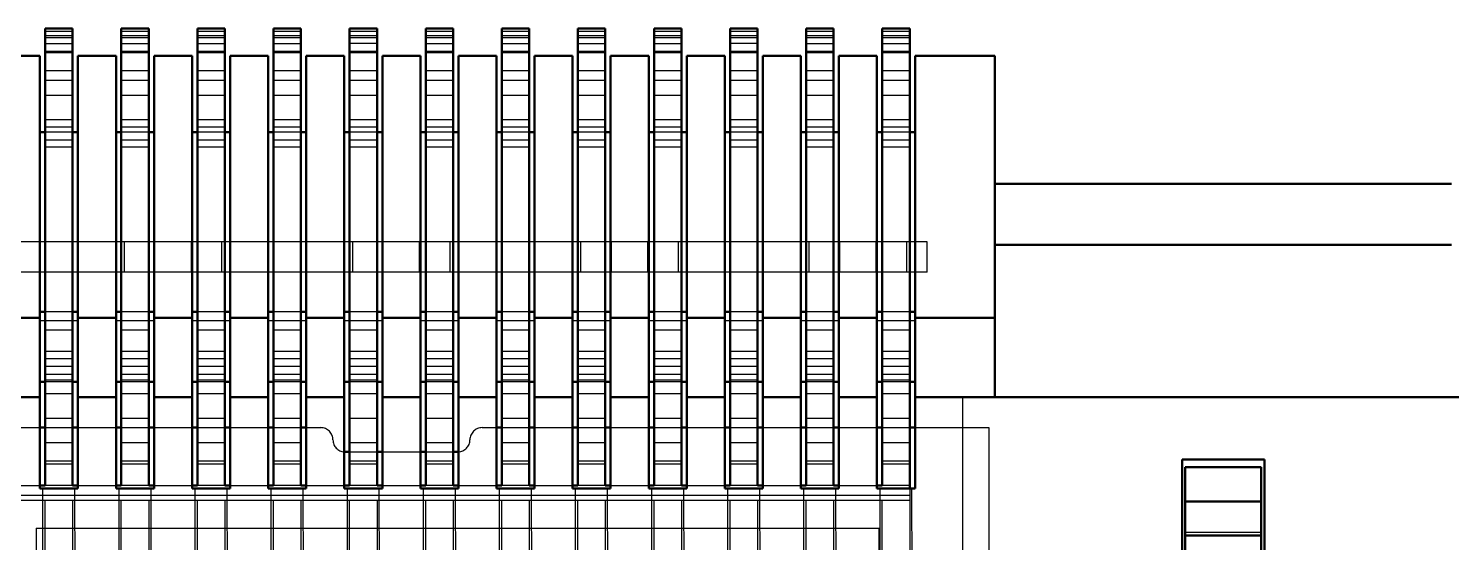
# Model space of a CAD drawing. Header units: inches. Extents: x -1.51 to 1.51, y -0.24 to 0.48.
# Drawn here: x 0.0275 to 0.495, y 0.0823 to 0.251 of the extents above; entities that cross this region are included whole.
import ezdxf

# ---------------------------------------------------------------- set-up
doc = ezdxf.new("R2010")
doc.units = ezdxf.units.IN
doc.header["$MEASUREMENT"] = 0
doc.linetypes.add('Dashed', pattern=[2, 1, -1])
doc.layers.add('AM_4', color=7, linetype='Continuous', lineweight=50)
doc.layers.add('AM_9', color=6, linetype='Dashed', lineweight=25)

msp = doc.modelspace()

# ---------------------------------------------------------------- linework, layer by layer
at = {"layer": 'AM_4'}
for p, q in [((0.0419999999999999, 0.251), (0.0329999999999999, 0.251)), ((0.0329999999999998, 0.101), (0.0329999999999999, 0.251)), ((0.0419999999999999, 0.251), (0.042, 0.101)), ((0.0579999999999998, 0.101), (0.0579999999999999, 0.251)), ((0.0669999999999999, 0.251), (0.0579999999999999, 0.251)), ((0.0669999999999999, 0.251), (0.067, 0.101)), ((0.0829999999999998, 0.101), (0.0829999999999999, 0.251)), ((0.0919999999999999, 0.251), (0.0829999999999999, 0.251)), ((0.0919999999999999, 0.251), (0.092, 0.101)), ((0.1079999999999998, 0.101), (0.1079999999999999, 0.251)), ((0.1169999999999999, 0.251), (0.1079999999999999, 0.251)), ((0.1169999999999999, 0.251), (0.117, 0.101)), ((0.1329999999999998, 0.101), (0.1329999999999999, 0.251)), ((0.1419999999999999, 0.251), (0.1329999999999999, 0.251)), ((0.1419999999999999, 0.251), (0.142, 0.101)), ((0.1669999999999999, 0.251), (0.158, 0.251)), ((0.1579999999999999, 0.101), (0.158, 0.251)), ((0.1669999999999999, 0.251), (0.167, 0.101)), ((0.1829999999999998, 0.101), (0.1829999999999998, 0.251)), ((0.1919999999999999, 0.251), (0.1829999999999998, 0.251)), ((0.1919999999999999, 0.251), (0.1919999999999999, 0.101)), ((0.2169999999999999, 0.251), (0.2079999999999998, 0.251)), ((0.2079999999999998, 0.101), (0.2079999999999998, 0.251)), ((0.2169999999999999, 0.251), (0.2169999999999999, 0.101)), ((0.2329999999999998, 0.101), (0.2329999999999998, 0.251)), ((0.2419999999999999, 0.251), (0.2329999999999998, 0.251)), ((0.2419999999999999, 0.251), (0.2419999999999999, 0.101)), ((0.2579999999999998, 0.101), (0.258, 0.251)), ((0.267, 0.251), (0.258, 0.251)), ((0.267, 0.251), (0.267, 0.101)), ((0.2829999999999999, 0.101), (0.2829999999999999, 0.251)), ((0.2919999999999999, 0.251), (0.2829999999999999, 0.251)), ((0.2919999999999999, 0.251), (0.292, 0.101)), ((0.3079999999999998, 0.101), (0.3079999999999999, 0.251)), ((0.3169999999999999, 0.251), (0.3079999999999999, 0.251)), ((0.3169999999999999, 0.251), (0.3169999999999999, 0.1)), ((0.0312499999999994, 0.242), (0.0187499999999995, 0.242)), ((0.0312499999999994, 0.242), (0.0312499999999994, 0.1)), ((0.0562499999999996, 0.242), (0.0437499999999994, 0.242)), ((0.0437499999999994, 0.242), (0.0437499999999994, 0.1)), ((0.0562499999999996, 0.242), (0.0562499999999996, 0.1)), ((0.0812499999999997, 0.242), (0.0687499999999996, 0.242)), ((0.0687499999999996, 0.242), (0.0687499999999996, 0.1)), ((0.0812499999999997, 0.242), (0.0812499999999997, 0.1)), ((0.1062499999999996, 0.242), (0.0937499999999997, 0.242)), ((0.0937499999999997, 0.242), (0.0937499999999997, 0.1)), ((0.1062499999999996, 0.242), (0.1062499999999996, 0.1)), ((0.1312499999999995, 0.242), (0.1187499999999996, 0.242)), ((0.1187499999999996, 0.242), (0.1187499999999996, 0.1)), ((0.1312499999999995, 0.242), (0.1312499999999995, 0.1)), ((0.1562499999999996, 0.242), (0.1437499999999995, 0.242)), ((0.1437499999999995, 0.242), (0.1437499999999995, 0.1)), ((0.1562499999999996, 0.242), (0.1562499999999996, 0.1)), ((0.1812499999999998, 0.242), (0.1687499999999996, 0.242)), ((0.1687499999999996, 0.242), (0.1687499999999996, 0.1)), ((0.1812499999999998, 0.242), (0.1812499999999998, 0.1)), ((0.2062499999999997, 0.242), (0.1937499999999998, 0.242)), ((0.1937499999999998, 0.242), (0.1937499999999998, 0.1)), ((0.2062499999999997, 0.242), (0.2062499999999997, 0.1)), ((0.2312499999999996, 0.242), (0.2187499999999997, 0.242)), ((0.2187499999999997, 0.242), (0.2187499999999997, 0.1)), ((0.2312499999999996, 0.242), (0.2312499999999996, 0.1)), ((0.2562499999999997, 0.242), (0.2437499999999996, 0.242)), ((0.2437499999999996, 0.242), (0.2437499999999996, 0.1)), ((0.2562499999999997, 0.242), (0.2562499999999997, 0.1)), ((0.2812499999999999, 0.242), (0.2687499999999997, 0.242)), ((0.2687499999999997, 0.242), (0.2687499999999997, 0.1)), ((0.2812499999999999, 0.242), (0.2812499999999999, 0.1)), ((0.3062499999999997, 0.242), (0.2937499999999998, 0.242)), ((0.2937499999999998, 0.242), (0.2937499999999998, 0.1)), ((0.3062499999999997, 0.242), (0.3062499999999997, 0.1)), ((0.3449999999999999, 0.242), (0.3187499999999997, 0.242)), ((0.3187499999999997, 0.242), (0.3187499999999997, 0.1)), ((0.3449999999999999, 0.242), (0.3449999999999999, 0.13)), ((0.0329999999999999, 0.217), (0.0312499999999994, 0.217)), ((0.0437499999999994, 0.217), (0.0419999999999999, 0.217)), ((0.0579999999999999, 0.217), (0.0562499999999996, 0.217)), ((0.0687499999999996, 0.217), (0.0669999999999999, 0.217)), ((0.0829999999999999, 0.217), (0.0812499999999997, 0.217)), ((0.0937499999999997, 0.217), (0.0919999999999999, 0.217)), ((0.1079999999999999, 0.217), (0.1062499999999996, 0.217)), ((0.1187499999999996, 0.217), (0.1169999999999999, 0.217)), ((0.1329999999999999, 0.217), (0.1312499999999995, 0.217)), ((0.1437499999999995, 0.217), (0.1419999999999999, 0.217)), ((0.1579999999999999, 0.217), (0.1562499999999996, 0.217)), ((0.1687499999999996, 0.217), (0.1669999999999999, 0.217)), ((0.1829999999999998, 0.217), (0.1812499999999998, 0.217)), ((0.1937499999999998, 0.217), (0.1919999999999999, 0.217)), ((0.2079999999999998, 0.217), (0.2062499999999997, 0.217)), ((0.2187499999999997, 0.217), (0.2169999999999999, 0.217)), ((0.2329999999999998, 0.217), (0.2312499999999996, 0.217)), ((0.2437499999999996, 0.217), (0.2419999999999999, 0.217)), ((0.258, 0.217), (0.2562499999999997, 0.217)), ((0.2687499999999997, 0.217), (0.267, 0.217)), ((0.2829999999999999, 0.217), (0.2812499999999999, 0.217)), ((0.2937499999999998, 0.217), (0.2919999999999999, 0.217)), ((0.3079999999999999, 0.217), (0.3062499999999997, 0.217)), ((0.3187499999999997, 0.217), (0.3169999999999999, 0.217)), ((0.4949999999999998, 0.2), (0.3449999999999999, 0.2)), ((0.4949999999999998, 0.18), (0.3449999999999999, 0.18)), ((0.0312499999999994, 0.1559999999999999), (0.0187499999999995, 0.1559999999999999)), ((0.0329999999999999, 0.1579999999999999), (0.0312499999999994, 0.1579999999999999)), ((0.0437499999999994, 0.1579999999999999), (0.0419999999999999, 0.1579999999999999)), ((0.0562499999999996, 0.1559999999999999), (0.0437499999999994, 0.1559999999999999)), ((0.0579999999999999, 0.1579999999999999), (0.0562499999999996, 0.1579999999999999)), ((0.0687499999999996, 0.1579999999999999), (0.0669999999999999, 0.1579999999999999)), ((0.0812499999999997, 0.1559999999999999), (0.0687499999999995, 0.1559999999999999)), ((0.0829999999999999, 0.1579999999999999), (0.0812499999999997, 0.1579999999999999)), ((0.0937499999999997, 0.1579999999999999), (0.0919999999999999, 0.1579999999999999)), ((0.1062499999999996, 0.1559999999999999), (0.0937499999999997, 0.1559999999999999)), ((0.1079999999999999, 0.1579999999999999), (0.1062499999999996, 0.1579999999999999)), ((0.1187499999999996, 0.1579999999999999), (0.1169999999999999, 0.1579999999999999)), ((0.1312499999999995, 0.1559999999999999), (0.1187499999999997, 0.1559999999999999)), ((0.1329999999999999, 0.1579999999999999), (0.1312499999999995, 0.1579999999999999)), ((0.1437499999999995, 0.1579999999999999), (0.1419999999999999, 0.1579999999999999)), ((0.1562499999999996, 0.1559999999999999), (0.1437499999999995, 0.1559999999999999)), ((0.1579999999999999, 0.1579999999999999), (0.1562499999999996, 0.1579999999999999)), ((0.1687499999999996, 0.1579999999999999), (0.167, 0.1579999999999999)), ((0.1812499999999997, 0.1559999999999999), (0.1687499999999997, 0.1559999999999999)), ((0.1829999999999998, 0.1579999999999999), (0.1812499999999998, 0.1579999999999999)), ((0.1937499999999998, 0.1579999999999999), (0.1919999999999999, 0.1579999999999999)), ((0.2062499999999997, 0.1559999999999999), (0.1937499999999998, 0.1559999999999999)), ((0.2079999999999998, 0.1579999999999999), (0.2062499999999997, 0.1579999999999999)), ((0.2187499999999997, 0.1579999999999999), (0.2169999999999999, 0.1579999999999999)), ((0.2312499999999996, 0.1559999999999999), (0.2187499999999997, 0.1559999999999999)), ((0.2329999999999998, 0.1579999999999999), (0.2312499999999996, 0.1579999999999999)), ((0.2437499999999996, 0.1579999999999999), (0.2419999999999999, 0.1579999999999999)), ((0.2562499999999998, 0.1559999999999999), (0.2437499999999996, 0.1559999999999999)), ((0.2579999999999999, 0.1579999999999999), (0.2562499999999997, 0.1579999999999999)), ((0.2687499999999997, 0.1579999999999999), (0.267, 0.1579999999999999)), ((0.2812499999999999, 0.1559999999999999), (0.2687499999999997, 0.1559999999999999)), ((0.2829999999999999, 0.1579999999999999), (0.2812499999999999, 0.1579999999999999)), ((0.2937499999999998, 0.1579999999999999), (0.2919999999999999, 0.1579999999999999)), ((0.3062499999999998, 0.1559999999999999), (0.2937499999999998, 0.1559999999999999)), ((0.3079999999999999, 0.1579999999999999), (0.3062499999999997, 0.1579999999999999)), ((0.3187499999999997, 0.1579999999999999), (0.3169999999999999, 0.1579999999999999)), ((0.3449999999999999, 0.1559999999999999), (0.3187499999999997, 0.1559999999999999)), ((0.0329999999999999, 0.135), (0.0312499999999994, 0.135)), ((0.0437499999999994, 0.135), (0.0419999999999999, 0.135)), ((0.0579999999999999, 0.135), (0.0562499999999996, 0.135)), ((0.0687499999999996, 0.135), (0.0669999999999999, 0.135)), ((0.0829999999999998, 0.135), (0.0812499999999997, 0.135)), ((0.0937499999999997, 0.135), (0.092, 0.135)), ((0.1079999999999998, 0.135), (0.1062499999999996, 0.135)), ((0.1187499999999996, 0.135), (0.1169999999999999, 0.135)), ((0.1329999999999998, 0.135), (0.1312499999999995, 0.135)), ((0.1437499999999995, 0.135), (0.1419999999999999, 0.135)), ((0.1579999999999999, 0.135), (0.1562499999999996, 0.135)), ((0.1687499999999996, 0.135), (0.167, 0.135)), ((0.1829999999999998, 0.135), (0.1812499999999998, 0.135)), ((0.1937499999999998, 0.135), (0.1919999999999999, 0.135)), ((0.2079999999999998, 0.135), (0.2062499999999997, 0.135)), ((0.2187499999999997, 0.135), (0.2169999999999999, 0.135)), ((0.2329999999999998, 0.135), (0.2312499999999996, 0.135)), ((0.2437499999999996, 0.135), (0.2419999999999999, 0.135)), ((0.2579999999999999, 0.135), (0.2562499999999997, 0.135)), ((0.2687499999999997, 0.135), (0.267, 0.135)), ((0.2829999999999999, 0.135), (0.2812499999999999, 0.135)), ((0.2937499999999998, 0.135), (0.292, 0.135)), ((0.3079999999999998, 0.135), (0.3062499999999997, 0.135)), ((0.3187499999999997, 0.135), (0.3169999999999999, 0.135)), ((0.0312499999999994, 0.13), (0.0187499999999995, 0.13)), ((0.0562499999999996, 0.13), (0.0437499999999994, 0.13)), ((0.0812499999999997, 0.13), (0.0687499999999996, 0.13)), ((0.1062499999999996, 0.13), (0.0937499999999997, 0.13)), ((0.1312499999999995, 0.13), (0.1187499999999996, 0.13)), ((0.1562499999999996, 0.13), (0.1437499999999995, 0.13)), ((0.1812499999999998, 0.13), (0.1687499999999996, 0.13)), ((0.2062499999999997, 0.13), (0.1937499999999998, 0.13)), ((0.2312499999999996, 0.13), (0.2187499999999997, 0.13)), ((0.2562499999999997, 0.13), (0.2437499999999996, 0.13)), ((0.2812499999999999, 0.13), (0.2687499999999997, 0.13)), ((0.3062499999999997, 0.13), (0.2937499999999998, 0.13)), ((0.5212499999999999, 0.13), (0.3187499999999997, 0.13)), ((0.0312499999999994, 0.1199686375590551), (0.0329999999999998, 0.1199686375590551)), ((0.042, 0.1199686375590551), (0.0437499999999994, 0.1199686375590551)), ((0.0562499999999996, 0.1199686375590551), (0.0579999999999998, 0.1199686375590551)), ((0.067, 0.1199686375590551), (0.0687499999999995, 0.1199686375590551)), ((0.0812499999999997, 0.1199686375590551), (0.0829999999999998, 0.1199686375590551)), ((0.092, 0.1199686375590551), (0.0937499999999997, 0.1199686375590551)), ((0.1062499999999997, 0.1199686375590551), (0.1079999999999998, 0.1199686375590551)), ((0.117, 0.1199686375590551), (0.1187499999999997, 0.1199686375590551)), ((0.1812499999999998, 0.1199686375590551), (0.1829999999999998, 0.1199686375590551)), ((0.1919999999999999, 0.1199686375590551), (0.1937499999999998, 0.1199686375590551)), ((0.2062499999999997, 0.1199686375590551), (0.2079999999999998, 0.1199686375590551)), ((0.2169999999999999, 0.1199686375590551), (0.2187499999999997, 0.1199686375590551)), ((0.2312499999999996, 0.1199686375590551), (0.2329999999999998, 0.1199686375590551)), ((0.242, 0.1199686375590551), (0.2437499999999996, 0.1199686375590551)), ((0.2562499999999998, 0.1199686375590551), (0.2579999999999998, 0.1199686375590551)), ((0.267, 0.1199686375590551), (0.2687499999999997, 0.1199686375590551)), ((0.2812499999999999, 0.1199686375590551), (0.2829999999999998, 0.1199686375590551)), ((0.2919999999999999, 0.1199686375590551), (0.2937499999999998, 0.1199686375590551)), ((0.3062499999999998, 0.1199686375590551), (0.3079999999999998, 0.1199686375590551)), ((0.3169999999999999, 0.1199686375590551), (0.3187499999999997, 0.1199686375590551)), ((0.1315352461540985, 0.1119765113190551), (0.1329999999999998, 0.1119765113190551)), ((0.1419999999999999, 0.1119765113190551), (0.1437499999999995, 0.1119765113190551)), ((0.1562499999999996, 0.1119765113190551), (0.1579999999999998, 0.1119765113190551)), ((0.1669999999999999, 0.1119765113190551), (0.1685041353951801, 0.1119765113190551)), ((0.4335000000000001, 0.1095), (0.4065000000000001, 0.1095)), ((0.4065000000000001, 0.1095), (0.4065000000000001, 0.0345)), ((0.4335000000000001, 0.1095), (0.4335000000000001, 0.0345)), ((0.4325000000000001, 0.107), (0.4075000000000001, 0.107)), ((0.4075000000000001, 0.0345), (0.4075000000000001, 0.107)), ((0.4325000000000001, 0.0345), (0.4325000000000001, 0.107)), ((0.0312499999999994, 0.101), (0.0329999999999998, 0.101)), ((0.0437499999999994, 0.1), (0.0312499999999994, 0.1)), ((0.042, 0.101), (0.0437499999999994, 0.101)), ((0.0562499999999996, 0.101), (0.0579999999999998, 0.101)), ((0.0687499999999996, 0.1), (0.0562499999999996, 0.1)), ((0.067, 0.101), (0.0687499999999996, 0.101)), ((0.0812499999999997, 0.101), (0.0829999999999998, 0.101)), ((0.0937499999999997, 0.1), (0.0812499999999997, 0.1)), ((0.092, 0.101), (0.0937499999999997, 0.101)), ((0.1062499999999996, 0.101), (0.1079999999999998, 0.101)), ((0.1187499999999996, 0.1), (0.1062499999999996, 0.1)), ((0.117, 0.101), (0.1187499999999996, 0.101)), ((0.1312499999999995, 0.101), (0.1329999999999998, 0.101)), ((0.1437499999999995, 0.1), (0.1312499999999995, 0.1)), ((0.142, 0.101), (0.1437499999999995, 0.101)), ((0.1562499999999996, 0.101), (0.1579999999999999, 0.101)), ((0.1687499999999996, 0.1), (0.1562499999999996, 0.1)), ((0.167, 0.101), (0.1687499999999997, 0.101)), ((0.1812499999999998, 0.101), (0.1829999999999998, 0.101)), ((0.1937499999999998, 0.1), (0.1812499999999998, 0.1)), ((0.1919999999999999, 0.101), (0.1937499999999998, 0.101)), ((0.2062499999999997, 0.101), (0.2079999999999998, 0.101)), ((0.2187499999999997, 0.1), (0.2062499999999997, 0.1)), ((0.2169999999999999, 0.101), (0.2187499999999997, 0.101)), ((0.2312499999999996, 0.101), (0.2329999999999998, 0.101)), ((0.2437499999999996, 0.1), (0.2312499999999996, 0.1)), ((0.2419999999999999, 0.101), (0.2437499999999996, 0.101)), ((0.2562499999999997, 0.101), (0.2579999999999998, 0.101)), ((0.2687499999999997, 0.1), (0.2562499999999997, 0.1)), ((0.267, 0.101), (0.2687499999999997, 0.101)), ((0.2812499999999999, 0.101), (0.2829999999999999, 0.101)), ((0.2937499999999998, 0.1), (0.2812499999999999, 0.1)), ((0.292, 0.101), (0.2937499999999998, 0.101)), ((0.3062499999999997, 0.101), (0.3079999999999998, 0.101)), ((0.3187499999999997, 0.1), (0.3062499999999997, 0.1)), ((0.4325000000000001, 0.09575), (0.4075000000000001, 0.09575)), ((0.4325000000000001, 0.0845), (0.4075000000000001, 0.0845))]:
    msp.add_line(p, q, dxfattribs=at)
at = {"layer": 'AM_9'}
for p, q in [((0.0419999999999999, 0.249999999967996), (0.0329999999999998, 0.249999999967996)), ((0.0419999999999999, 0.2485717230791139), (0.0329999999999998, 0.2485717230791139)), ((0.0419999999999999, 0.2479394737463366), (0.0329999999999998, 0.2479394737463366)), ((0.0669999999999999, 0.249999999967996), (0.0579999999999998, 0.249999999967996)), ((0.0669999999999999, 0.2485717230791139), (0.0579999999999998, 0.2485717230791139)), ((0.0669999999999999, 0.2479394737463366), (0.0579999999999998, 0.2479394737463366)), ((0.0919999999999999, 0.249999999967996), (0.0829999999999998, 0.249999999967996)), ((0.0919999999999999, 0.2485717230791139), (0.0829999999999998, 0.2485717230791139)), ((0.0919999999999999, 0.2479394737463366), (0.0829999999999998, 0.2479394737463366)), ((0.1169999999999999, 0.249999999967996), (0.1079999999999998, 0.249999999967996)), ((0.1169999999999999, 0.2485717230791139), (0.1079999999999998, 0.2485717230791139)), ((0.1169999999999999, 0.2479394737463366), (0.1079999999999998, 0.2479394737463366)), ((0.1419999999999999, 0.249999999967996), (0.1329999999999998, 0.249999999967996)), ((0.1419999999999999, 0.2485717230791139), (0.1329999999999998, 0.2485717230791139)), ((0.1419999999999999, 0.2479394737463366), (0.1329999999999998, 0.2479394737463366)), ((0.1669999999999999, 0.249999999967996), (0.1579999999999998, 0.249999999967996)), ((0.1669999999999999, 0.2485717230791139), (0.1579999999999998, 0.2485717230791139)), ((0.1669999999999999, 0.2479394737463366), (0.1579999999999998, 0.2479394737463366)), ((0.1919999999999999, 0.249999999967996), (0.1829999999999998, 0.249999999967996)), ((0.1919999999999999, 0.2485717230791139), (0.1829999999999998, 0.2485717230791139)), ((0.1919999999999999, 0.2479394737463366), (0.1829999999999998, 0.2479394737463366)), ((0.2169999999999999, 0.249999999967996), (0.2079999999999998, 0.249999999967996)), ((0.2169999999999999, 0.2485717230791139), (0.2079999999999998, 0.2485717230791139)), ((0.2169999999999999, 0.2479394737463366), (0.2079999999999998, 0.2479394737463366)), ((0.2419999999999999, 0.249999999967996), (0.2329999999999998, 0.249999999967996)), ((0.2419999999999999, 0.2485717230791139), (0.2329999999999998, 0.2485717230791139)), ((0.2419999999999999, 0.2479394737463366), (0.2329999999999998, 0.2479394737463366)), ((0.267, 0.249999999967996), (0.2579999999999998, 0.249999999967996)), ((0.267, 0.2485717230791139), (0.2579999999999998, 0.2485717230791139)), ((0.267, 0.2479394737463366), (0.2579999999999998, 0.2479394737463366)), ((0.2919999999999999, 0.249999999967996), (0.2829999999999999, 0.249999999967996)), ((0.2919999999999999, 0.2485717230791139), (0.2829999999999999, 0.2485717230791139)), ((0.2919999999999999, 0.2479394737463366), (0.2829999999999999, 0.2479394737463366)), ((0.3169999999999999, 0.249999999967996), (0.3079999999999998, 0.249999999967996)), ((0.3169999999999999, 0.2485717230791139), (0.3079999999999998, 0.2485717230791139)), ((0.3169999999999999, 0.2479394737463366), (0.3079999999999998, 0.2479394737463366)), ((0.0419999999999999, 0.2459999998399997), (0.0329999999999999, 0.2459999998399997)), ((0.0329999999999998, 0.2435148948445622), (0.0419999999999999, 0.2435148948445622)), ((0.0669999999999999, 0.2459999998399997), (0.0579999999999999, 0.2459999998399997)), ((0.0579999999999998, 0.2435148948445622), (0.0669999999999999, 0.2435148948445622)), ((0.0919999999999999, 0.2459999998399997), (0.0829999999999999, 0.2459999998399997)), ((0.0829999999999998, 0.2435148948445622), (0.0919999999999999, 0.2435148948445622)), ((0.1169999999999999, 0.2459999998399997), (0.1079999999999999, 0.2459999998399997)), ((0.1079999999999998, 0.2435148948445622), (0.1169999999999999, 0.2435148948445622)), ((0.1419999999999999, 0.2460219843866978), (0.1329999999999998, 0.2460219843866978)), ((0.1329999999999998, 0.2435148948445622), (0.1419999999999999, 0.2435148948445622)), ((0.1669999999999999, 0.2459999998399997), (0.158, 0.2459999998399997)), ((0.1579999999999998, 0.2435148948445622), (0.1669999999999999, 0.2435148948445622)), ((0.1919999999999999, 0.2459999998399997), (0.1829999999999998, 0.2459999998399997)), ((0.1829999999999998, 0.2435148948445622), (0.1919999999999999, 0.2435148948445622)), ((0.2169999999999999, 0.2459999998399997), (0.2079999999999998, 0.2459999998399997)), ((0.2079999999999998, 0.2435148948445622), (0.2169999999999999, 0.2435148948445622)), ((0.2419999999999999, 0.2459999998399997), (0.2329999999999998, 0.2459999998399997)), ((0.2329999999999998, 0.2435148948445622), (0.2419999999999999, 0.2435148948445622)), ((0.267, 0.2460219843866978), (0.2579999999999998, 0.2460219843866978)), ((0.2579999999999998, 0.2435148948445622), (0.267, 0.2435148948445622)), ((0.2919999999999999, 0.2459999998399997), (0.2829999999999999, 0.2459999998399997)), ((0.2829999999999999, 0.2435148948445622), (0.2919999999999999, 0.2435148948445622)), ((0.3169999999999999, 0.2459999998399997), (0.3079999999999999, 0.2459999998399997)), ((0.3079999999999998, 0.2435148948445622), (0.3169999999999999, 0.2435148948445622)), ((0.0419999999999999, 0.2429999997439985), (0.0329999999999999, 0.2429999997439985)), ((0.0669999999999999, 0.2429999997439985), (0.0579999999999999, 0.2429999997439985)), ((0.0919999999999999, 0.2429999997439985), (0.0829999999999999, 0.2429999997439985)), ((0.1169999999999999, 0.2429999997439985), (0.1079999999999999, 0.2429999997439985)), ((0.1419999999999999, 0.2429999997439985), (0.1329999999999999, 0.2429999997439985)), ((0.1669999999999999, 0.2429999997439985), (0.158, 0.2429999997439985)), ((0.1919999999999999, 0.2429999997439985), (0.1829999999999998, 0.2429999997439985)), ((0.2169999999999999, 0.2429999997439985), (0.2079999999999998, 0.2429999997439985)), ((0.2419999999999999, 0.2429999997439985), (0.2329999999999998, 0.2429999997439985)), ((0.267, 0.2429999997439985), (0.258, 0.2429999997439985)), ((0.2919999999999999, 0.2429999997439985), (0.2829999999999999, 0.2429999997439985)), ((0.3169999999999999, 0.2429999997439985), (0.3079999999999999, 0.2429999997439985)), ((0.0419999999999999, 0.237060525709663), (0.0329999999999999, 0.237060525709663)), ((0.0329999999999998, 0.2339999994559996), (0.0419999999999999, 0.2339999994559996)), ((0.0669999999999999, 0.237060525709663), (0.0579999999999999, 0.237060525709663)), ((0.0579999999999998, 0.2339999994559996), (0.0669999999999999, 0.2339999994559996)), ((0.0919999999999999, 0.237060525709663), (0.0829999999999999, 0.237060525709663)), ((0.0829999999999998, 0.2339999994559996), (0.0919999999999999, 0.2339999994559996)), ((0.1169999999999999, 0.237060525709663), (0.1079999999999999, 0.237060525709663)), ((0.1079999999999998, 0.2339999994559996), (0.1169999999999999, 0.2339999994559996)), ((0.1419999999999999, 0.237060525709663), (0.1329999999999999, 0.237060525709663)), ((0.1329999999999998, 0.2339999994559996), (0.1419999999999999, 0.2339999994559996)), ((0.1669999999999999, 0.237060525709663), (0.158, 0.237060525709663)), ((0.1579999999999998, 0.2339999994559996), (0.1669999999999999, 0.2339999994559996)), ((0.1919999999999999, 0.237060525709663), (0.1829999999999998, 0.237060525709663)), ((0.1829999999999998, 0.2339999994559996), (0.1919999999999999, 0.2339999994559996)), ((0.2169999999999999, 0.237060525709663), (0.2079999999999998, 0.237060525709663)), ((0.2079999999999998, 0.2339999994559996), (0.2169999999999999, 0.2339999994559996)), ((0.2419999999999999, 0.237060525709663), (0.2329999999999998, 0.237060525709663)), ((0.2329999999999998, 0.2339999994559996), (0.2419999999999999, 0.2339999994559996)), ((0.267, 0.237060525709663), (0.258, 0.237060525709663)), ((0.2579999999999998, 0.2339999994559996), (0.267, 0.2339999994559996)), ((0.2919999999999999, 0.237060525709663), (0.2829999999999999, 0.237060525709663)), ((0.2829999999999999, 0.2339999994559996), (0.2919999999999999, 0.2339999994559996)), ((0.3169999999999999, 0.237060525709663), (0.3079999999999999, 0.237060525709663)), ((0.3079999999999998, 0.2339999994559996), (0.3169999999999999, 0.2339999994559996)), ((0.0419999999999999, 0.2289999991767922), (0.0329999999999998, 0.2289999991767922)), ((0.0669999999999999, 0.2289999991767922), (0.0579999999999998, 0.2289999991767922)), ((0.0919999999999999, 0.2289999991767922), (0.0829999999999998, 0.2289999991767922)), ((0.1169999999999999, 0.2289999991767922), (0.1079999999999998, 0.2289999991767922)), ((0.1419999999999999, 0.2289999991767922), (0.1329999999999998, 0.2289999991767922)), ((0.1669999999999999, 0.2289999991767922), (0.1579999999999998, 0.2289999991767922)), ((0.1919999999999999, 0.2289999991767922), (0.1829999999999998, 0.2289999991767922)), ((0.2169999999999999, 0.2289999991767922), (0.2079999999999998, 0.2289999991767922)), ((0.2419999999999999, 0.2289999991767922), (0.2329999999999998, 0.2289999991767922)), ((0.267, 0.2289999991767922), (0.2579999999999998, 0.2289999991767922)), ((0.2919999999999999, 0.2289999991767922), (0.2829999999999999, 0.2289999991767922)), ((0.3169999999999999, 0.2289999991767922), (0.3079999999999998, 0.2289999991767922)), ((0.0419999999999999, 0.22099999904), (0.0329999999999998, 0.22099999904)), ((0.0669999999999999, 0.22099999904), (0.0579999999999998, 0.22099999904)), ((0.0919999999999999, 0.22099999904), (0.0829999999999998, 0.22099999904)), ((0.1169999999999999, 0.22099999904), (0.1079999999999998, 0.22099999904)), ((0.1419999999999999, 0.22099999904), (0.1329999999999998, 0.22099999904)), ((0.1669999999999999, 0.22099999904), (0.1579999999999998, 0.22099999904)), ((0.1919999999999999, 0.22099999904), (0.1829999999999998, 0.22099999904)), ((0.2169999999999999, 0.22099999904), (0.2079999999999998, 0.22099999904)), ((0.2419999999999999, 0.22099999904), (0.2329999999999998, 0.22099999904)), ((0.267, 0.22099999904), (0.2579999999999998, 0.22099999904)), ((0.2919999999999999, 0.22099999904), (0.2829999999999999, 0.22099999904)), ((0.3169999999999999, 0.22099999904), (0.3079999999999998, 0.22099999904)), ((0.0419999999999999, 0.218656853214511), (0.0329999999999999, 0.218656853214511)), ((0.0419999999999999, 0.217), (0.0329999999999999, 0.217)), ((0.0669999999999999, 0.218656853214511), (0.0579999999999999, 0.218656853214511)), ((0.0669999999999999, 0.217), (0.0579999999999999, 0.217)), ((0.0919999999999999, 0.218656853214511), (0.0829999999999999, 0.218656853214511)), ((0.0919999999999999, 0.217), (0.0829999999999999, 0.217)), ((0.1169999999999999, 0.218656853214511), (0.1079999999999999, 0.218656853214511)), ((0.1169999999999999, 0.217), (0.1079999999999999, 0.217)), ((0.1419999999999999, 0.218656853214511), (0.1329999999999998, 0.218656853214511)), ((0.1419999999999999, 0.217), (0.1329999999999999, 0.217)), ((0.1669999999999999, 0.218656853214511), (0.158, 0.218656853214511)), ((0.1669999999999999, 0.217), (0.1579999999999999, 0.217)), ((0.1919999999999999, 0.218656853214511), (0.1829999999999998, 0.218656853214511)), ((0.1919999999999999, 0.217), (0.1829999999999998, 0.217)), ((0.2169999999999999, 0.218656853214511), (0.2079999999999998, 0.218656853214511)), ((0.2169999999999999, 0.217), (0.2079999999999998, 0.217)), ((0.2419999999999999, 0.218656853214511), (0.2329999999999998, 0.218656853214511)), ((0.2419999999999999, 0.217), (0.2329999999999998, 0.217)), ((0.267, 0.218656853214511), (0.258, 0.218656853214511)), ((0.267, 0.217), (0.258, 0.217)), ((0.2919999999999999, 0.218656853214511), (0.2829999999999999, 0.218656853214511)), ((0.2919999999999999, 0.217), (0.2829999999999999, 0.217)), ((0.3169999999999999, 0.218656853214511), (0.3079999999999999, 0.218656853214511)), ((0.3169999999999999, 0.217), (0.3079999999999999, 0.217)), ((0.0419999999999999, 0.214343144577489), (0.0329999999999998, 0.214343144577489)), ((0.0419999999999999, 0.2119999987519988), (0.0329999999999998, 0.2119999987519988)), ((0.0669999999999999, 0.214343144577489), (0.0579999999999998, 0.214343144577489)), ((0.0669999999999999, 0.2119999987519988), (0.0579999999999998, 0.2119999987519988)), ((0.0919999999999999, 0.214343144577489), (0.0829999999999998, 0.214343144577489)), ((0.0919999999999999, 0.2119999987519988), (0.0829999999999998, 0.2119999987519988)), ((0.1169999999999999, 0.214343144577489), (0.1079999999999998, 0.214343144577489)), ((0.1169999999999999, 0.2119999987519988), (0.1079999999999998, 0.2119999987519988)), ((0.1419999999999999, 0.214343144577489), (0.1329999999999998, 0.214343144577489)), ((0.1419999999999999, 0.2119999987519988), (0.1329999999999998, 0.2119999987519988)), ((0.1669999999999999, 0.214343144577489), (0.1579999999999998, 0.214343144577489)), ((0.1669999999999999, 0.2119999987519988), (0.1579999999999998, 0.2119999987519988)), ((0.1919999999999999, 0.214343144577489), (0.1829999999999998, 0.214343144577489)), ((0.1919999999999999, 0.2119999987519988), (0.1829999999999998, 0.2119999987519988)), ((0.2169999999999999, 0.214343144577489), (0.2079999999999998, 0.214343144577489)), ((0.2169999999999999, 0.2119999987519988), (0.2079999999999998, 0.2119999987519988)), ((0.2419999999999999, 0.214343144577489), (0.2329999999999998, 0.214343144577489)), ((0.2419999999999999, 0.2119999987519988), (0.2329999999999998, 0.2119999987519988)), ((0.267, 0.214343144577489), (0.2579999999999998, 0.214343144577489)), ((0.267, 0.2119999987519988), (0.2579999999999998, 0.2119999987519988)), ((0.2919999999999999, 0.214343144577489), (0.2829999999999999, 0.214343144577489)), ((0.2919999999999999, 0.2119999987519988), (0.2829999999999999, 0.2119999987519988)), ((0.3169999999999999, 0.214343144577489), (0.3079999999999998, 0.214343144577489)), ((0.3169999999999999, 0.2119999987519988), (0.3079999999999998, 0.2119999987519988)), ((0.3227499999999999, 0.181), (-0.32275, 0.181)), ((0.0589999999999999, 0.171), (0.0589999999999999, 0.181)), ((0.069, 0.171), (0.069, 0.181)), ((0.0809999999999999, 0.171), (0.0809999999999999, 0.181)), ((0.091, 0.171), (0.091, 0.181)), ((0.1339999999999999, 0.171), (0.1339999999999999, 0.181)), ((0.1439999999999999, 0.171), (0.1439999999999999, 0.181)), ((0.1559999999999999, 0.171), (0.1559999999999999, 0.181)), ((0.166, 0.171), (0.166, 0.181)), ((0.209, 0.171), (0.209, 0.181)), ((0.219, 0.171), (0.219, 0.181)), ((0.231, 0.171), (0.231, 0.181)), ((0.2410000000000001, 0.171), (0.2410000000000001, 0.181)), ((0.2839999999999999, 0.171), (0.2839999999999999, 0.181)), ((0.2939999999999999, 0.171), (0.2939999999999999, 0.181)), ((0.3059999999999999, 0.171), (0.3059999999999999, 0.181)), ((0.316, 0.171), (0.316, 0.181)), ((0.3227499999999999, 0.171), (0.3227499999999999, 0.181)), ((0.3227499999999999, 0.171), (-0.32275, 0.171)), ((0.0437499999999994, 0.155), (0.0312499999999994, 0.155)), ((0.0419999999999999, 0.1579999999999999), (0.0329999999999999, 0.1579999999999999)), ((0.0687499999999996, 0.155), (0.0562499999999996, 0.155)), ((0.0669999999999999, 0.1579999999999999), (0.0579999999999999, 0.1579999999999999)), ((0.0937499999999997, 0.155), (0.0812499999999997, 0.155)), ((0.0919999999999999, 0.1579999999999999), (0.0829999999999999, 0.1579999999999999)), ((0.1187499999999996, 0.155), (0.1062499999999996, 0.155)), ((0.1169999999999999, 0.1579999999999999), (0.1079999999999999, 0.1579999999999999)), ((0.1437499999999995, 0.155), (0.1312499999999995, 0.155)), ((0.1419999999999999, 0.1579999999999999), (0.1329999999999999, 0.1579999999999999)), ((0.1687499999999996, 0.155), (0.1562499999999996, 0.155)), ((0.167, 0.1579999999999999), (0.1579999999999999, 0.1579999999999999)), ((0.1937499999999998, 0.155), (0.1812499999999998, 0.155)), ((0.1919999999999999, 0.1579999999999999), (0.1829999999999998, 0.1579999999999999)), ((0.2187499999999997, 0.155), (0.2062499999999997, 0.155)), ((0.2169999999999999, 0.1579999999999999), (0.2079999999999998, 0.1579999999999999)), ((0.2437499999999996, 0.155), (0.2312499999999996, 0.155)), ((0.2419999999999999, 0.1579999999999999), (0.2329999999999998, 0.1579999999999999)), ((0.2687499999999997, 0.155), (0.2562499999999997, 0.155)), ((0.267, 0.1579999999999999), (0.2579999999999999, 0.1579999999999999)), ((0.2937499999999998, 0.155), (0.2812499999999999, 0.155)), ((0.2919999999999999, 0.1579999999999999), (0.2829999999999999, 0.1579999999999999)), ((0.3187499999999997, 0.155), (0.3062499999999997, 0.155)), ((0.3169999999999999, 0.1579999999999999), (0.3079999999999999, 0.1579999999999999)), ((0.042, 0.1519999968319988), (0.0329999999999998, 0.1519999968319988)), ((0.067, 0.1519999968319988), (0.0579999999999998, 0.1519999968319988)), ((0.0919999999999999, 0.1519999968319988), (0.0829999999999998, 0.1519999968319988)), ((0.117, 0.1519999968319988), (0.1079999999999998, 0.1519999968319988)), ((0.1419999999999999, 0.1519999968319988), (0.1329999999999998, 0.1519999968319988)), ((0.1669999999999999, 0.1519999968319988), (0.1579999999999998, 0.1519999968319988)), ((0.1919999999999999, 0.1519999968319988), (0.1829999999999998, 0.1519999968319988)), ((0.2169999999999999, 0.1519999968319988), (0.2079999999999998, 0.1519999968319988)), ((0.2419999999999999, 0.1519999968319988), (0.2329999999999998, 0.1519999968319988)), ((0.267, 0.1519999968319988), (0.2579999999999998, 0.1519999968319988)), ((0.2919999999999999, 0.1519999968319988), (0.2829999999999999, 0.1519999968319988)), ((0.3169999999999999, 0.1519999968319988), (0.3079999999999998, 0.1519999968319988)), ((0.0419999999999999, 0.1449999966078402), (0.0329999999999998, 0.1449999966078402)), ((0.0669999999999999, 0.1449999966078402), (0.0579999999999998, 0.1449999966078402)), ((0.0919999999999999, 0.1449999966078402), (0.0829999999999998, 0.1449999966078402)), ((0.1169999999999999, 0.1449999966078402), (0.1079999999999998, 0.1449999966078402)), ((0.1419999999999999, 0.1449999966078402), (0.1329999999999998, 0.1449999966078402)), ((0.1669999999999999, 0.1449999966078402), (0.1579999999999998, 0.1449999966078402)), ((0.1919999999999999, 0.1449999966078402), (0.1829999999999998, 0.1449999966078402)), ((0.2169999999999999, 0.1449999966078402), (0.2079999999999998, 0.1449999966078402)), ((0.2419999999999999, 0.1449999966078402), (0.2329999999999998, 0.1449999966078402)), ((0.267, 0.1449999966078402), (0.2579999999999998, 0.1449999966078402)), ((0.2919999999999999, 0.1449999966078402), (0.2829999999999999, 0.1449999966078402)), ((0.3169999999999999, 0.1449999966078402), (0.3079999999999998, 0.1449999966078402)), ((0.0419999999999999, 0.142570996201981), (0.0329999999999998, 0.142570996201981)), ((0.0669999999999999, 0.142570996201981), (0.0579999999999998, 0.142570996201981)), ((0.0919999999999999, 0.142570996201981), (0.0829999999999998, 0.142570996201981)), ((0.1169999999999999, 0.142570996201981), (0.1079999999999998, 0.142570996201981)), ((0.1419999999999999, 0.142570996201981), (0.1329999999999998, 0.142570996201981)), ((0.1669999999999999, 0.142570996201981), (0.1579999999999998, 0.142570996201981)), ((0.1919999999999999, 0.142570996201981), (0.1829999999999998, 0.142570996201981)), ((0.2169999999999999, 0.142570996201981), (0.2079999999999998, 0.142570996201981)), ((0.2419999999999999, 0.142570996201981), (0.2329999999999998, 0.142570996201981)), ((0.267, 0.142570996201981), (0.2579999999999998, 0.142570996201981)), ((0.2919999999999999, 0.142570996201981), (0.2829999999999999, 0.142570996201981)), ((0.3169999999999999, 0.142570996201981), (0.3079999999999998, 0.142570996201981)), ((0.0419999999999999, 0.1399999964479988), (0.0329999999999998, 0.1399999964479988)), ((0.0329999999999998, 0.1374999963679991), (0.0419999999999999, 0.1374999963679991)), ((0.0669999999999999, 0.1399999964479988), (0.0579999999999998, 0.1399999964479988)), ((0.0579999999999998, 0.1374999963679991), (0.0669999999999999, 0.1374999963679991)), ((0.0919999999999999, 0.1399999964479988), (0.0829999999999998, 0.1399999964479988)), ((0.0829999999999998, 0.1374999963679991), (0.0919999999999999, 0.1374999963679991)), ((0.1169999999999999, 0.1399999964479988), (0.1079999999999998, 0.1399999964479988)), ((0.1079999999999998, 0.1374999963679991), (0.1169999999999999, 0.1374999963679991)), ((0.1419999999999999, 0.1399999964479988), (0.1329999999999998, 0.1399999964479988)), ((0.1329999999999998, 0.1374999963679991), (0.1419999999999999, 0.1374999963679991)), ((0.1669999999999999, 0.1399999964479988), (0.1579999999999998, 0.1399999964479988)), ((0.1579999999999998, 0.1374999963679991), (0.1669999999999999, 0.1374999963679991)), ((0.1919999999999999, 0.1399999964479988), (0.1829999999999998, 0.1399999964479988)), ((0.1829999999999998, 0.1374999963679991), (0.1919999999999999, 0.1374999963679991)), ((0.2169999999999999, 0.1399999964479988), (0.2079999999999998, 0.1399999964479988)), ((0.2079999999999998, 0.1374999963679991), (0.2169999999999999, 0.1374999963679991)), ((0.2419999999999999, 0.1399999964479988), (0.2329999999999998, 0.1399999964479988)), ((0.2329999999999998, 0.1374999963679991), (0.2419999999999999, 0.1374999963679991)), ((0.267, 0.1399999964479988), (0.2579999999999998, 0.1399999964479988)), ((0.2579999999999998, 0.1374999963679991), (0.267, 0.1374999963679991)), ((0.2919999999999999, 0.1399999964479988), (0.2829999999999999, 0.1399999964479988)), ((0.2829999999999999, 0.1374999963679991), (0.2919999999999999, 0.1374999963679991)), ((0.3169999999999999, 0.1399999964479988), (0.3079999999999998, 0.1399999964479988)), ((0.3079999999999998, 0.1374999963679991), (0.3169999999999999, 0.1374999963679991)), ((0.0419999999999999, 0.1354999963036179), (0.0329999999999998, 0.1354999963036179)), ((0.0419999999999999, 0.135), (0.0329999999999999, 0.135)), ((0.0419999999999999, 0.1310097680924422), (0.0329999999999998, 0.1310097680924422)), ((0.0669999999999999, 0.1354999963036179), (0.0579999999999998, 0.1354999963036179)), ((0.0669999999999999, 0.135), (0.0579999999999999, 0.135)), ((0.0669999999999999, 0.1310097680924422), (0.0579999999999998, 0.1310097680924422)), ((0.0919999999999999, 0.1354999963036179), (0.0829999999999998, 0.1354999963036179)), ((0.092, 0.135), (0.0829999999999998, 0.135)), ((0.0919999999999999, 0.1310097680924422), (0.0829999999999998, 0.1310097680924422)), ((0.1169999999999999, 0.1354999963036179), (0.1079999999999998, 0.1354999963036179)), ((0.1169999999999999, 0.135), (0.1079999999999998, 0.135)), ((0.1169999999999999, 0.1310097680924422), (0.1079999999999998, 0.1310097680924422)), ((0.1419999999999999, 0.1354999963036179), (0.1329999999999998, 0.1354999963036179)), ((0.1419999999999999, 0.135), (0.1329999999999998, 0.135)), ((0.1419999999999999, 0.1310097680924422), (0.1329999999999998, 0.1310097680924422)), ((0.1669999999999999, 0.1354999963036179), (0.1579999999999998, 0.1354999963036179)), ((0.167, 0.135), (0.1579999999999999, 0.135)), ((0.1669999999999999, 0.1310097680924422), (0.1579999999999998, 0.1310097680924422)), ((0.1919999999999999, 0.1354999963036179), (0.1829999999999998, 0.1354999963036179)), ((0.1919999999999999, 0.135), (0.1829999999999998, 0.135)), ((0.1919999999999999, 0.1310097680924422), (0.1829999999999998, 0.1310097680924422)), ((0.2169999999999999, 0.1354999963036179), (0.2079999999999998, 0.1354999963036179)), ((0.2169999999999999, 0.135), (0.2079999999999998, 0.135)), ((0.2169999999999999, 0.1310097680924422), (0.2079999999999998, 0.1310097680924422)), ((0.2419999999999999, 0.1354999963036179), (0.2329999999999998, 0.1354999963036179)), ((0.2419999999999999, 0.135), (0.2329999999999998, 0.135)), ((0.2419999999999999, 0.1310097680924422), (0.2329999999999998, 0.1310097680924422)), ((0.267, 0.1354999963036179), (0.2579999999999998, 0.1354999963036179)), ((0.267, 0.135), (0.2579999999999999, 0.135)), ((0.267, 0.1310097680924422), (0.2579999999999998, 0.1310097680924422)), ((0.2919999999999999, 0.1354999963036179), (0.2829999999999999, 0.1354999963036179)), ((0.292, 0.135), (0.2829999999999999, 0.135)), ((0.2919999999999999, 0.1310097680924422), (0.2829999999999999, 0.1310097680924422)), ((0.3169999999999999, 0.1354999963036179), (0.3079999999999998, 0.1354999963036179)), ((0.3169999999999999, 0.135), (0.3079999999999998, 0.135)), ((0.3169999999999999, 0.1310097680924422), (0.3079999999999998, 0.1310097680924422)), ((0.3345, -0.048), (0.3344999999999999, 0.13)), ((0.042, 0.1229928870415248), (0.0329999999999998, 0.1229928870415248)), ((0.067, 0.1229928870415248), (0.0579999999999998, 0.1229928870415248)), ((0.0919999999999999, 0.1229928870415248), (0.0829999999999998, 0.1229928870415248)), ((0.117, 0.1229928870415248), (0.1079999999999998, 0.1229928870415248)), ((0.1419999999999999, 0.1229928870415248), (0.1329999999999998, 0.1229928870415248)), ((0.1669999999999999, 0.1229928870415248), (0.1579999999999998, 0.1229928870415248)), ((0.1919999999999999, 0.1229928870415248), (0.1829999999999998, 0.1229928870415248)), ((0.2169999999999999, 0.1229928870415248), (0.2079999999999998, 0.1229928870415248)), ((0.2419999999999999, 0.1229928870415248), (0.2329999999999998, 0.1229928870415248)), ((0.267, 0.1229928870415248), (0.2579999999999998, 0.1229928870415248)), ((0.2919999999999999, 0.1229928870415248), (0.2829999999999999, 0.1229928870415248)), ((0.3169999999999999, 0.1229928870415248), (0.3079999999999998, 0.1229928870415248)), ((0.0187499999999995, 0.1199686375590551), (0.0312499999999994, 0.1199686375590551)), ((0.0329999999999998, 0.1199686375590551), (0.042, 0.1199686375590551)), ((0.0437499999999994, 0.1199686375590551), (0.0562499999999996, 0.1199686375590551)), ((0.0579999999999998, 0.1199686375590551), (0.067, 0.1199686375590551)), ((0.0687499999999995, 0.1199686375590551), (0.0812499999999997, 0.1199686375590551)), ((0.0829999999999998, 0.1199686375590551), (0.092, 0.1199686375590551)), ((0.0937499999999997, 0.1199686375590551), (0.1062499999999997, 0.1199686375590551)), ((0.1079999999999998, 0.1199686375590551), (0.117, 0.1199686375590551)), ((0.1187499999999997, 0.1199686375590551), (0.1235039409599999, 0.1199686375590551)), ((0.1765354387199997, 0.1199686375590551), (0.1812499999999998, 0.1199686375590551)), ((0.1829999999999998, 0.1199686375590551), (0.1919999999999999, 0.1199686375590551)), ((0.1937499999999998, 0.1199686375590551), (0.2062499999999997, 0.1199686375590551)), ((0.2079999999999998, 0.1199686375590551), (0.2169999999999999, 0.1199686375590551)), ((0.2187499999999997, 0.1199686375590551), (0.2312499999999996, 0.1199686375590551)), ((0.2329999999999998, 0.1199686375590551), (0.242, 0.1199686375590551)), ((0.2437499999999996, 0.1199686375590551), (0.2562499999999998, 0.1199686375590551)), ((0.2579999999999998, 0.1199686375590551), (0.267, 0.1199686375590551)), ((0.2687499999999997, 0.1199686375590551), (0.2812499999999999, 0.1199686375590551)), ((0.2829999999999998, 0.1199686375590551), (0.2919999999999999, 0.1199686375590551)), ((0.2937499999999998, 0.1199686375590551), (0.3062499999999998, 0.1199686375590551)), ((0.3079999999999998, 0.1199686375590551), (0.3169999999999999, 0.1199686375590551)), ((0.3187499999999997, 0.1199686375590551), (0.3429921369599999, 0.1199686375590551)), ((0.3429921369599999, 0.1199686375590551), (0.3429921369599999, -0.0300313672409448)), ((0.042, 0.1149999956480016), (0.0329999999999998, 0.1149999956480016)), ((0.067, 0.1149999956480016), (0.0579999999999998, 0.1149999956480016)), ((0.092, 0.1149999956480016), (0.0829999999999998, 0.1149999956480016)), ((0.117, 0.1149999956480016), (0.1079999999999998, 0.1149999956480016)), ((0.1419999999999999, 0.1149999956480016), (0.1329999999999998, 0.1149999956480016)), ((0.1669999999999999, 0.1149999956480016), (0.1579999999999998, 0.1149999956480016)), ((0.1919999999999999, 0.1149999956480016), (0.1829999999999998, 0.1149999956480016)), ((0.2169999999999999, 0.1149999956480016), (0.2079999999999998, 0.1149999956480016)), ((0.2419999999999999, 0.1149999956480016), (0.2329999999999998, 0.1149999956480016)), ((0.267, 0.1149999956480016), (0.2579999999999998, 0.1149999956480016)), ((0.2919999999999999, 0.1149999956480016), (0.2829999999999999, 0.1149999956480016)), ((0.3169999999999999, 0.1149999956480016), (0.3079999999999998, 0.1149999956480016)), ((0.042, 0.1089999954559992), (0.0329999999999998, 0.1089999954559992)), ((0.0419999999999999, 0.1080000018993393), (0.0329999999999998, 0.1080000018993393)), ((0.067, 0.1089999954559992), (0.0579999999999998, 0.1089999954559992)), ((0.0669999999999999, 0.1080000018993393), (0.0579999999999998, 0.1080000018993393)), ((0.0919999999999999, 0.1089999954559992), (0.0829999999999998, 0.1089999954559992)), ((0.0919999999999999, 0.1080000018993393), (0.0829999999999998, 0.1080000018993393)), ((0.117, 0.1089999954559992), (0.1079999999999998, 0.1089999954559992)), ((0.1169999999999999, 0.1080000018993393), (0.1079999999999998, 0.1080000018993393)), ((0.1329999999999998, 0.1119765113190551), (0.1419999999999999, 0.1119765113190551)), ((0.1419999999999999, 0.1089999954559992), (0.1329999999999998, 0.1089999954559992)), ((0.1419999999999999, 0.1080000018993393), (0.1329999999999998, 0.1080000018993393)), ((0.1437499999999995, 0.1119765113190551), (0.1562499999999996, 0.1119765113190551)), ((0.1579999999999998, 0.1119765113190551), (0.1669999999999999, 0.1119765113190551)), ((0.1669999999999999, 0.1089999954559992), (0.1579999999999998, 0.1089999954559992)), ((0.1669999999999999, 0.1080000018993393), (0.1579999999999998, 0.1080000018993393)), ((0.1919999999999999, 0.1089999954559992), (0.1829999999999998, 0.1089999954559992)), ((0.1919999999999999, 0.1080000018993393), (0.1829999999999998, 0.1080000018993393)), ((0.2169999999999999, 0.1089999954559992), (0.2079999999999998, 0.1089999954559992)), ((0.2169999999999999, 0.1080000018993393), (0.2079999999999998, 0.1080000018993393)), ((0.2419999999999999, 0.1089999954559992), (0.2329999999999998, 0.1089999954559992)), ((0.2419999999999999, 0.1080000018993393), (0.2329999999999998, 0.1080000018993393)), ((0.267, 0.1089999954559992), (0.2579999999999998, 0.1089999954559992)), ((0.267, 0.1080000018993393), (0.2579999999999998, 0.1080000018993393)), ((0.2919999999999999, 0.1089999954559992), (0.2829999999999999, 0.1089999954559992)), ((0.2919999999999999, 0.1080000018993393), (0.2829999999999999, 0.1080000018993393)), ((0.3169999999999999, 0.1089999954559992), (0.3079999999999998, 0.1089999954559992)), ((0.3169999999999999, 0.1080000018993393), (0.3079999999999998, 0.1080000018993393)), ((0.0187499999999995, 0.101), (0.0312499999999994, 0.101)), ((0.0322499999999996, -0.048), (0.0322499999999996, 0.1)), ((0.042, 0.101), (0.0329999999999998, 0.101)), ((0.0437499999999995, -0.178), (0.0427499999999996, 0.1)), ((0.0437499999999994, 0.101), (0.0562499999999996, 0.101)), ((0.0572499999999996, -0.048), (0.0572499999999996, 0.1)), ((0.067, 0.101), (0.0579999999999998, 0.101)), ((0.0687499999999995, -0.178), (0.0677499999999996, 0.1)), ((0.0687499999999996, 0.101), (0.0812499999999997, 0.101)), ((0.0822499999999996, -0.048), (0.0822499999999996, 0.1)), ((0.092, 0.101), (0.0829999999999998, 0.101)), ((0.0937499999999995, -0.178), (0.0927499999999997, 0.1)), ((0.0937499999999997, 0.101), (0.1062499999999996, 0.101)), ((0.1072499999999996, -0.048), (0.1072499999999996, 0.1)), ((0.117, 0.101), (0.1079999999999998, 0.101)), ((0.1187499999999995, -0.178), (0.1177499999999997, 0.1)), ((0.1187499999999996, 0.101), (0.1312499999999995, 0.101)), ((0.1322499999999996, -0.048), (0.1322499999999996, 0.1)), ((0.1419999999999999, 0.101), (0.1329999999999998, 0.101)), ((0.1437499999999997, -0.178), (0.1427499999999997, 0.1)), ((0.1437499999999995, 0.101), (0.1562499999999996, 0.101)), ((0.1572499999999997, -0.048), (0.1572499999999997, 0.1)), ((0.1669999999999999, 0.101), (0.1579999999999998, 0.101)), ((0.1687499999999997, -0.178), (0.1677499999999997, 0.1)), ((0.1687499999999997, 0.101), (0.1812499999999998, 0.101)), ((0.1822499999999997, -0.048), (0.1822499999999997, 0.1)), ((0.1919999999999999, 0.101), (0.1829999999999998, 0.101)), ((0.1937499999999997, -0.178), (0.1927499999999997, 0.1)), ((0.1937499999999998, 0.101), (0.2062499999999997, 0.101)), ((0.2072499999999997, -0.048), (0.2072499999999997, 0.1)), ((0.2169999999999999, 0.101), (0.2079999999999998, 0.101)), ((0.2187499999999997, -0.178), (0.2177499999999998, 0.1)), ((0.2187499999999997, 0.101), (0.2312499999999996, 0.101)), ((0.2322499999999997, -0.048), (0.2322499999999997, 0.1)), ((0.2419999999999999, 0.101), (0.2329999999999998, 0.101)), ((0.2437499999999997, -0.178), (0.2427499999999998, 0.1)), ((0.2437499999999996, 0.101), (0.2562499999999997, 0.101)), ((0.2572499999999998, -0.048), (0.2572499999999998, 0.1)), ((0.267, 0.101), (0.2579999999999998, 0.101)), ((0.2687499999999997, -0.178), (0.2677499999999998, 0.1)), ((0.2687499999999997, 0.101), (0.2812499999999999, 0.101)), ((0.2822499999999998, -0.048), (0.2822499999999998, 0.1)), ((0.2919999999999999, 0.101), (0.2829999999999999, 0.101)), ((0.2937499999999997, -0.178), (0.2927499999999998, 0.1)), ((0.2937499999999998, 0.101), (0.3062499999999997, 0.101)), ((0.3072499999999998, -0.048), (0.3072499999999998, 0.1)), ((0.3169999999999999, 0.101), (0.3079999999999998, 0.101)), ((0.3169999999999999, 0.1), (0.3169999999999999, -0.1507791773936246)), ((0.3187499999999999, -0.178), (0.3177499999999999, 0.1)), ((0.3169999999999999, 0.097642130716281), (-0.3170000000000001, 0.097642130716281)), ((0.3169999999999999, 0.096), (-0.3170000000000001, 0.096)), ((0.0329999999999999, -0.1507791773936246), (0.0329999999999997, 0.096)), ((0.042, 0.096), (0.042, -0.1507791773936246)), ((0.0579999999999999, -0.1507791773936246), (0.0579999999999997, 0.096)), ((0.067, 0.096), (0.067, -0.1507791773936246)), ((0.0829999999999999, -0.1507791773936246), (0.0829999999999997, 0.096)), ((0.092, 0.096), (0.092, -0.1507791773936246)), ((0.1079999999999999, -0.1507791773936246), (0.1079999999999997, 0.096)), ((0.117, 0.096), (0.117, -0.1507791773936246)), ((0.1329999999999999, -0.1507791773936246), (0.1329999999999997, 0.096)), ((0.142, 0.096), (0.1419999999999999, -0.1507791773936246)), ((0.158, -0.1507791773936246), (0.1579999999999997, 0.096)), ((0.167, 0.096), (0.1669999999999999, -0.1507791773936246)), ((0.1829999999999998, -0.1507791773936246), (0.1829999999999997, 0.096)), ((0.1919999999999999, 0.096), (0.1919999999999999, -0.1507791773936246)), ((0.2079999999999998, -0.1507791773936246), (0.2079999999999997, 0.096)), ((0.2169999999999999, 0.096), (0.2169999999999999, -0.1507791773936246)), ((0.2329999999999998, -0.1507791773936246), (0.2329999999999997, 0.096)), ((0.2419999999999999, 0.096), (0.2419999999999999, -0.1507791773936246)), ((0.258, -0.1507791773936246), (0.2579999999999997, 0.096)), ((0.267, 0.096), (0.267, -0.1507791773936246)), ((0.2829999999999999, -0.1507791773936246), (0.2829999999999998, 0.096)), ((0.292, 0.096), (0.2919999999999999, -0.1507791773936246)), ((0.3079999999999999, -0.1507791773936246), (0.3079999999999998, 0.096)), ((0.0299999999999997, 0.087), (0.3069999999999996, 0.087)), ((0.0299999999999997, 0.087), (0.0299999999999997, -0.048)), ((0.3062499999999996, -0.178), (0.3069999999999996, 0.087)), ((0.4325000000000001, 0.0855), (0.4075000000000001, 0.0855))]:
    msp.add_line(p, q, dxfattribs=at)
for centre, radius, start, end in [((0.1235039409599999, 0.1159528893990552), 0.0040157481599999, 0, 90), ((0.1765354387199997, 0.1159528893990551), 0.00401574816, 90, 180), ((0.1315352442847739, 0.1159922594790546), 0.0040157481599999, 180.5617323274571, 265.9267694240535), ((0.1685041353952255, 0.1159922594790552), 0.00401574816, 273.5101354442723, 359.4382676725993)]:
    msp.add_arc(centre, radius, start, end, dxfattribs=at)

doc.saveas('drawing.dxf')
